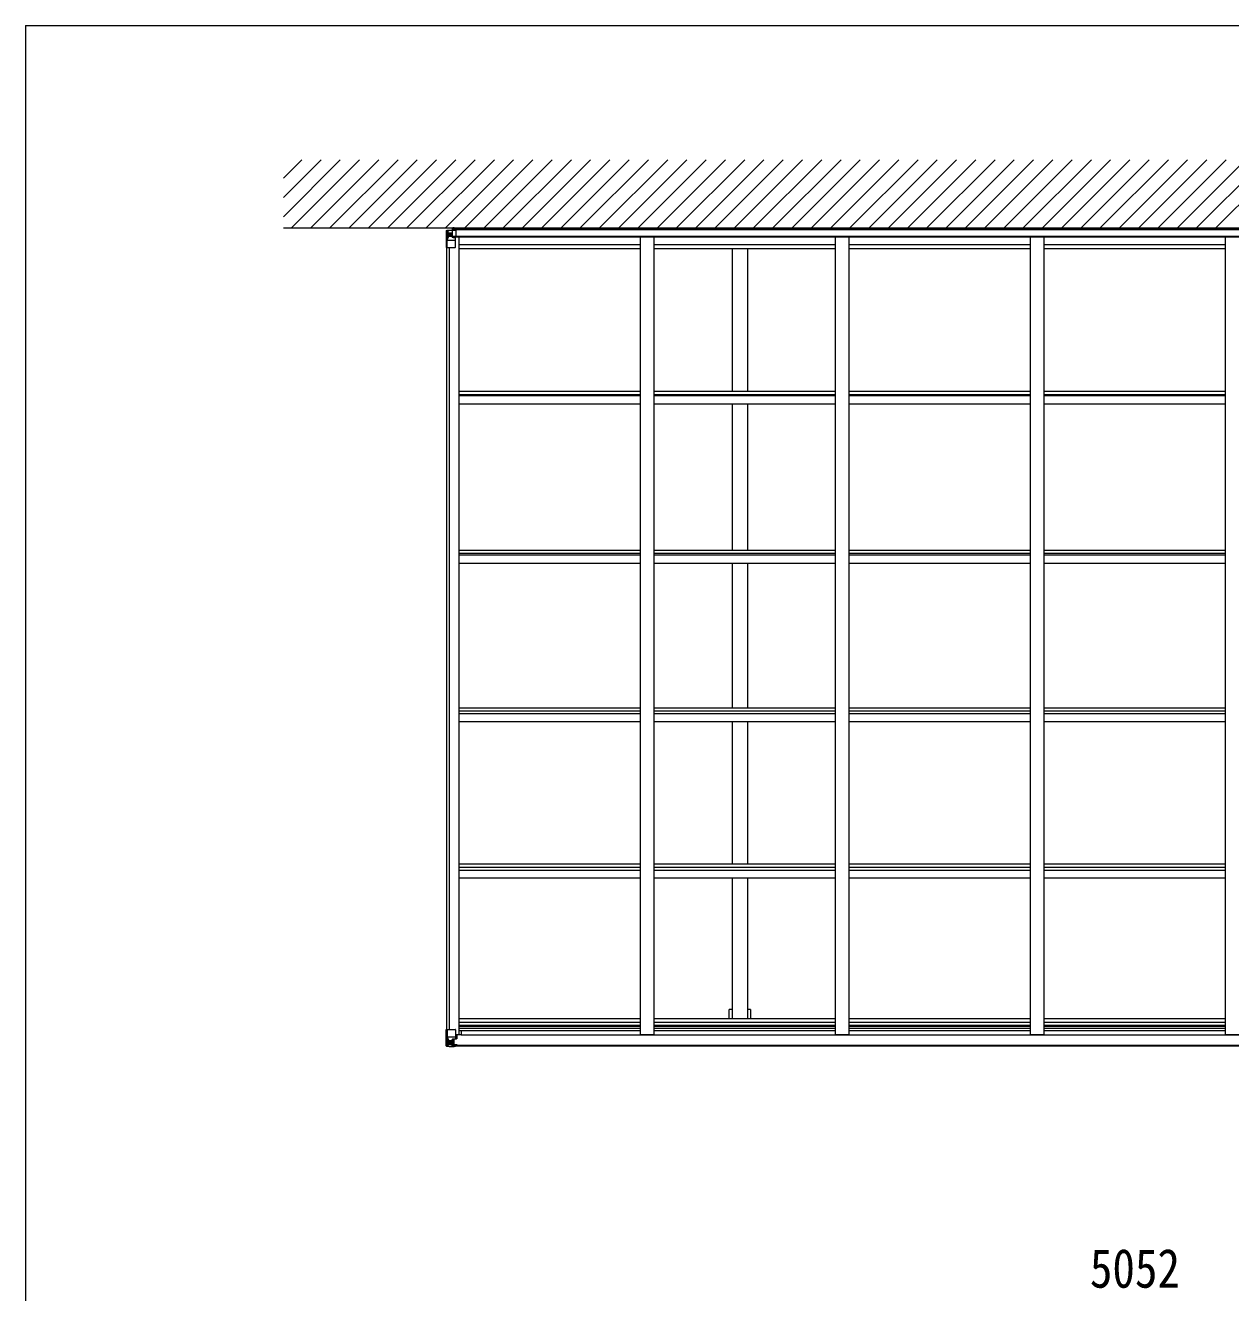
# Model space of a CAD drawing. Units: millimetres at full size; details may follow other scales. Extents: x -8385 to 8479, y -5853 to 5787.
# Drawn here: x -8385 to -3960, y 1134 to 5787 of the extents above; entities that cross this region are included whole.
import ezdxf
from ezdxf.enums import TextEntityAlignment as Align

# ---------------------------------------------------------------- set-up
doc = ezdxf.new("R2010")
doc.units = ezdxf.units.MM
doc.header["$LTSCALE"] = 30
for name, color, linetype, lineweight in [('0-1_本体', 4, 'Continuous', 9), ('0-2_部品', 7, 'Continuous', 9), ('0-A_寸法', 6, 'Continuous', 9), ('0-E_DET2', 7, 'Continuous', 9), ('F-0_240', 7, 'Continuous', 9)]:
    doc.layers.add(name, color=color, linetype=linetype, lineweight=lineweight)
doc.styles.add('ＭＳ ゴシック', font='')
doc.styles.get('ＭＳ ゴシック').set_extended_font_data('MS Gothic')

msp = doc.modelspace()

# ---------------------------------------------------------------- linework, layer by layer
at = {"layer": '0-1_本体'}
for p, q in [((-1819.42, 5037.34), (-6804.42, 5037.34)), ((-1819.42, 5036.04), (-6804.42, 5036.04)), ((-6804.42, 5012.65), (-1819.42, 5012.65)), ((-6804.42, 5010.94), (-1819.42, 5010.94)), ((-6792.92, 2080.51), (-6792.92, 5010.94)), ((-6792.92, 4982.38), (-6126.92, 4982.38)), ((-6126.92, 2080.51), (-6126.92, 5010.94)), ((-6076.92, 2080.51), (-6076.92, 5010.94)), ((-6076.92, 4982.38), (-5410.92, 4982.38)), ((-5410.92, 2080.51), (-5410.92, 5010.94)), ((-5360.92, 2080.51), (-5360.92, 5010.94)), ((-5360.92, 4982.38), (-4694.92, 4982.38)), ((-4694.92, 2080.51), (-4694.92, 5010.94)), ((-4644.92, 2080.51), (-4644.92, 5010.94)), ((-4644.92, 4982.38), (-3978.92, 4982.38)), ((-3978.92, 2080.51), (-3978.92, 5010.94)), ((-6837.92, 2100.02), (-6837.92, 4972.06)), ((-6828.22, 2100.02), (-6828.22, 4972.06)), ((-6792.92, 4967.63), (-6126.92, 4967.63)), ((-6076.92, 4967.63), (-5410.92, 4967.63)), ((-5789.42, 4443.13), (-5789.42, 4967.63)), ((-5734.42, 4967.63), (-5734.42, 4443.13)), ((-5360.92, 4967.63), (-4694.92, 4967.63)), ((-4644.92, 4967.63), (-3978.92, 4967.63)), ((-6126.92, 4443.13), (-6792.92, 4443.13)), ((-6126.92, 4430.11), (-6792.92, 4430.11)), ((-6126.92, 4426.28), (-6792.92, 4426.28)), ((-5410.92, 4443.13), (-6076.92, 4443.13)), ((-5410.92, 4430.11), (-6076.92, 4430.11)), ((-5410.92, 4426.28), (-6076.92, 4426.28)), ((-4694.92, 4443.13), (-5360.92, 4443.13)), ((-4694.92, 4430.11), (-5360.92, 4430.11)), ((-4694.92, 4426.28), (-5360.92, 4426.28)), ((-3978.92, 4443.13), (-4644.92, 4443.13)), ((-3978.92, 4430.11), (-4644.92, 4430.11)), ((-3978.92, 4426.28), (-4644.92, 4426.28)), ((-6126.92, 4396.48), (-6792.92, 4396.48)), ((-5410.92, 4396.48), (-6076.92, 4396.48)), ((-5789.42, 3860.27), (-5789.42, 4396.48)), ((-5734.42, 4396.48), (-5734.42, 3860.27)), ((-4694.92, 4396.48), (-5360.92, 4396.48)), ((-3978.92, 4396.48), (-4644.92, 4396.48)), ((-6792.92, 3860.27), (-6126.92, 3860.27)), ((-6126.92, 3847.29), (-6792.92, 3847.29)), ((-6126.92, 3841.28), (-6792.92, 3841.28)), ((-6076.92, 3860.27), (-5410.92, 3860.27)), ((-5410.92, 3847.29), (-6076.92, 3847.29)), ((-5410.92, 3841.28), (-6076.92, 3841.28)), ((-5360.92, 3860.27), (-4694.92, 3860.27)), ((-4694.92, 3847.29), (-5360.92, 3847.29)), ((-4694.92, 3841.28), (-5360.92, 3841.28)), ((-4644.92, 3860.27), (-3978.92, 3860.27)), ((-3978.92, 3847.29), (-4644.92, 3847.29)), ((-3978.92, 3841.28), (-4644.92, 3841.28)), ((-6126.92, 3811.69), (-6792.92, 3811.69)), ((-5410.92, 3811.69), (-6076.92, 3811.69)), ((-5789.42, 3281.48), (-5789.42, 3811.69)), ((-5734.42, 3811.69), (-5734.42, 3281.48)), ((-4694.92, 3811.69), (-5360.92, 3811.69)), ((-3978.92, 3811.69), (-4644.92, 3811.69)), ((-6792.92, 3281.48), (-6126.92, 3281.48)), ((-6126.92, 3268.55), (-6792.92, 3268.55)), ((-6792.92, 3260.48), (-6126.92, 3260.48)), ((-6076.92, 3281.48), (-5410.92, 3281.48)), ((-5410.92, 3268.55), (-6076.92, 3268.55)), ((-6076.92, 3260.48), (-5410.92, 3260.48)), ((-5360.92, 3281.48), (-4694.92, 3281.48)), ((-4694.92, 3268.55), (-5360.92, 3268.55)), ((-5360.92, 3260.48), (-4694.92, 3260.48)), ((-4644.92, 3281.48), (-3978.92, 3281.48)), ((-3978.92, 3268.55), (-4644.92, 3268.55)), ((-4644.92, 3260.48), (-3978.92, 3260.48)), ((-6792.92, 3231.17), (-6126.92, 3231.17)), ((-6076.92, 3231.17), (-5410.92, 3231.17)), ((-5789.42, 2708.32), (-5789.42, 3231.17)), ((-5734.42, 3231.17), (-5734.42, 2708.32)), ((-5360.92, 3231.17), (-4694.92, 3231.17)), ((-4644.92, 3231.17), (-3978.92, 3231.17)), ((-6792.92, 2708.32), (-6126.92, 2708.32)), ((-6076.92, 2708.32), (-5410.92, 2708.32)), ((-5360.92, 2708.32), (-4694.92, 2708.32)), ((-4644.92, 2708.32), (-3978.92, 2708.32)), ((-6792.92, 2695.48), (-6126.92, 2695.48)), ((-6792.92, 2685.32), (-6126.92, 2685.32)), ((-6792.92, 2656.36), (-6126.92, 2656.36)), ((-6076.92, 2695.48), (-5410.92, 2695.48)), ((-6076.92, 2685.32), (-5410.92, 2685.32)), ((-6076.92, 2656.36), (-5410.92, 2656.36)), ((-5789.42, 2138.98), (-5789.42, 2656.36)), ((-5734.42, 2656.36), (-5734.42, 2138.98)), ((-5360.92, 2695.48), (-4694.92, 2695.48)), ((-5360.92, 2685.32), (-4694.92, 2685.32)), ((-5360.92, 2656.36), (-4694.92, 2656.36)), ((-4644.92, 2695.48), (-3978.92, 2695.48)), ((-4644.92, 2685.32), (-3978.92, 2685.32)), ((-4644.92, 2656.36), (-3978.92, 2656.36)), ((-5789.42, 2172.81), (-5801.42, 2172.81)), ((-5801.42, 2138.98), (-5801.42, 2172.81)), ((-5722.42, 2172.81), (-5734.42, 2172.81)), ((-5722.42, 2172.81), (-5722.42, 2138.98)), ((-6126.92, 2138.98), (-6792.92, 2138.98)), ((-6126.92, 2126.16), (-6792.92, 2126.16)), ((-6126.92, 2114.81), (-6792.92, 2114.81)), ((-6126.92, 2111.03), (-6792.92, 2111.03)), ((-6126.92, 2103.95), (-6792.92, 2103.95)), ((-6126.92, 2094.59), (-6792.92, 2094.59)), ((-6785.42, 2094.59), (-6785.42, 2079.51)), ((-5410.92, 2138.98), (-6076.92, 2138.98)), ((-5410.92, 2126.16), (-6076.92, 2126.16)), ((-5410.92, 2114.81), (-6076.92, 2114.81)), ((-5410.92, 2111.03), (-6076.92, 2111.03)), ((-5410.92, 2103.95), (-6076.92, 2103.95)), ((-5410.92, 2094.59), (-6076.92, 2094.59)), ((-4694.92, 2138.98), (-5360.92, 2138.98)), ((-4694.92, 2126.16), (-5360.92, 2126.16)), ((-4694.92, 2114.81), (-5360.92, 2114.81)), ((-4694.92, 2111.03), (-5360.92, 2111.03)), ((-4694.92, 2103.95), (-5360.92, 2103.95)), ((-4694.92, 2094.59), (-5360.92, 2094.59)), ((-3978.92, 2138.98), (-4644.92, 2138.98)), ((-3978.92, 2126.16), (-4644.92, 2126.16)), ((-3978.92, 2114.81), (-4644.92, 2114.81)), ((-3978.92, 2111.03), (-4644.92, 2111.03)), ((-3978.92, 2103.95), (-4644.92, 2103.95)), ((-3978.92, 2094.59), (-4644.92, 2094.59)), ((-6792.92, 2080.51), (-6805.92, 2080.51)), ((-1838.42, 2079.51), (-6785.42, 2079.51)), ((-6076.92, 2080.51), (-6126.92, 2080.51)), ((-5360.92, 2080.51), (-5410.92, 2080.51)), ((-4644.92, 2080.51), (-4694.92, 2080.51)), ((-3928.92, 2080.51), (-3978.92, 2080.51)), ((-1807.42, 2041.31), (-6816.42, 2041.31)), ((-1807.42, 2039.25), (-6816.42, 2039.25))]:
    msp.add_line(p, q, dxfattribs=at)
at = {"layer": '0-2_部品'}
for p, q in [((-6839.92, 5032.77), (-6839.92, 4972.06)), ((-6838.98, 5033.73), (-6838.98, 5033.78)), ((-6837.07, 5032.72), (-6837.07, 5032.65)), ((-6837.07, 4972.06), (-6837.07, 5032.65)), ((-6833.1, 5029.27), (-6835.84, 5032.94)), ((-6817.92, 5043.34), (-6817.92, 5035.4)), ((-6816.42, 5038.3), (-6817.92, 5038.3)), ((-6817.92, 5035.4), (-6817.92, 5033.04)), ((-6804.42, 5033.79), (-6817.92, 5033.04)), ((-6817.92, 5033.04), (-6817.92, 5012.26)), ((-6816.42, 5043.34), (-6816.42, 5035.56)), ((-6811.42, 5043.34), (-6816.42, 5043.34)), ((-6811.42, 5040.39), (-6816.42, 5040.69)), ((-6816.42, 5035.56), (-6816.42, 5035.56)), ((-6811.42, 5043.34), (-6811.42, 5040.39)), ((-6811.42, 5040.39), (-6811.42, 5039.99)), ((-6804.42, 5039.42), (-6804.42, 5008.63)), ((-6836.53, 4998.95), (-6832.39, 5011.03)), ((-6836.53, 4998.95), (-6829.92, 4998.73)), ((-6832.25, 5025.77), (-6829.92, 5025.83)), ((-6832.25, 5012.29), (-6832.25, 5025.77)), ((-6829.92, 5012.26), (-6832.25, 5012.29)), ((-6829.92, 5025.82), (-6817.92, 5025.82)), ((-6829.92, 5012.26), (-6829.92, 5012.26)), ((-6817.92, 5012.26), (-6829.92, 5012.26)), ((-6829.92, 4998.73), (-6805.92, 4998.73)), ((-6825.4, 5018.62), (-6825.4, 5017.66)), ((-6804.42, 5012.26), (-6817.92, 5012.26)), ((-6817.92, 5012.26), (-6817.92, 5011)), ((-6804.42, 5011.35), (-6817.92, 5011)), ((-6817.92, 5011), (-6817.92, 5008.28)), ((-6804.42, 5008.63), (-6817.92, 5008.28)), ((-6817.09, 5008.07), (-6817.09, 5008.28)), ((-6806.74, 5006.42), (-6817.09, 5008.07)), ((-6814.88, 5008.36), (-6806.74, 5007.05)), ((-6806.74, 5007.05), (-6806.74, 5006.42)), ((-6805.92, 4973.06), (-6805.92, 5006.16)), ((-6839.92, 4972.06), (-6806.92, 4972.06)), ((-6837.07, 2100.02), (-6806.92, 2100.02)), ((-6837.07, 2100.02), (-6837.07, 2039.43)), ((-6805.92, 2099.02), (-6805.92, 2065.92)), ((-6836.53, 2073.13), (-6829.92, 2073.35)), ((-6836.53, 2073.13), (-6832.39, 2061.05)), ((-6829.92, 2059.82), (-6832.25, 2059.79)), ((-6832.25, 2059.79), (-6832.25, 2046.31)), ((-6829.92, 2073.35), (-6805.92, 2073.35)), ((-6829.92, 2059.82), (-6817.92, 2059.82)), ((-6829.92, 2059.82), (-6829.92, 2059.82)), ((-6824.44, 2053.46), (-6824.44, 2054.42)), ((-6816.42, 2059.82), (-6817.92, 2059.82)), ((-6806.74, 2065.66), (-6817.09, 2064.01)), ((-6817.09, 2063.37), (-6806.74, 2065.03)), ((-6817.09, 2064.01), (-6817.09, 2063.37)), ((-6812.42, 2056.22), (-6816.42, 2056.22)), ((-6812.42, 2048.01), (-6816.42, 2048.01)), ((-6812.42, 2064.12), (-6812.42, 2044.38)), ((-6806.74, 2065.03), (-6806.74, 2065.66)), ((-6806.47, 2065.1), (-6802.42, 2065.14)), ((-6785.42, 2080.33), (-6805.92, 2080.33)), ((-6801.42, 2077.02), (-6805.92, 2077.02)), ((-6802.42, 2066.87), (-6801.42, 2066.87)), ((-6801.42, 2065.15), (-6802.42, 2065.14)), ((-6801.42, 2080.33), (-6801.42, 2065.15)), ((-6839.92, 2039.31), (-6839.92, 2039.35)), ((-6838.98, 2038.35), (-6838.98, 2038.31)), ((-6838.98, 2038.3), (-6838.98, 2038.3)), ((-6830.01, 2037.92), (-6837.93, 2038.39)), ((-6837.07, 2039.36), (-6837.07, 2039.43)), ((-6833.1, 2042.81), (-6835.84, 2039.14)), ((-6832.25, 2046.31), (-6829.92, 2046.26)), ((-6829.92, 2046.26), (-6817.92, 2046.26)), ((-6817.92, 2037.13), (-6829.92, 2037.91)), ((-6818.92, 2046.26), (-6817.92, 2046.26)), ((-6816.42, 2046.26), (-6817.92, 2046.26)), ((-6816.42, 2042.72), (-6817.92, 2042.72)), ((-6817.92, 2037.9), (-6811.42, 2037.5)), ((-6811.42, 2036.62), (-6817.92, 2037.02)), ((-6815.92, 2043.08), (-6816.42, 2043.08)), ((-6811.42, 2038.43), (-6816.42, 2038.52)), ((-6816.31, 2044.38), (-6812.42, 2044.38)), ((-6815.92, 2044.18), (-6815.92, 2044.01)), ((-6815.92, 2044.01), (-6815.92, 2043.08)), ((-6815.92, 2044.01), (-6815.92, 2044.01)), ((-6805.92, 2043.92), (-6815.92, 2044.01)), ((-6815.92, 2043.08), (-6815.92, 2042.08)), ((-6807.92, 2042.08), (-6815.92, 2042.08)), ((-6815.92, 2042.08), (-6815.92, 2042.06)), ((-6807.92, 2042.06), (-6815.92, 2042.06)), ((-6812.42, 2044.38), (-6812.42, 2044.15)), ((-6811.42, 2038.43), (-6811.42, 2039.25)), ((-6811.42, 2038.02), (-6811.42, 2038.43)), ((-6811.42, 2038.02), (-6811.42, 2037.5)), ((-6811.42, 2037.5), (-6811.42, 2036.62)), ((-6806.42, 2038.82), (-6806.42, 2039.25)), ((-6806.12, 2038.82), (-6806.42, 2038.82)), ((-6806.12, 2038.82), (-6804.43, 2039.25)), ((-6805.92, 2043.92), (-6805.92, 2042.32)), ((-6805.92, 2042.32), (-6800.92, 2042.32)), ((-6800.92, 2041.31), (-6800.92, 2042.32)), ((-6800.92, 2042.32), (-6799.92, 2042.32)), ((-6799.92, 2044), (-6799.92, 2043.88)), ((-6799.92, 2042.32), (-6799.92, 2043.88)), ((-6799.92, 2042.32), (-6799.92, 2041.31))]:
    msp.add_line(p, q, dxfattribs=at)
for points in [[(-6838.98, 5033.78), (-6829.92, 5034.33), (-6817.92, 5035.06)], [(-6817.92, 5034.95), (-6829.92, 5034.17), (-6837.93, 5033.69)], [(-6804.42, 5036.28), (-6808.02, 5036.06), (-6816.42, 5035.56)], [(-6804.42, 5039.42), (-6806.97, 5039.67), (-6811.42, 5040.04)], [(-6804.42, 5039.32), (-6807.03, 5039.6), (-6811.42, 5039.99)], [(-6826.36, 5020.54), (-6827.32, 5020.54), (-6827.32, 5019.58), (-6826.36, 5019.58)], [(-6824.44, 5021.5), (-6824.44, 5022.46), (-6825.4, 5022.46), (-6825.4, 5021.5)], [(-6825.4, 5017.66), (-6824.44, 5017.66), (-6824.44, 5018.62)], [(-6823.48, 5019.58), (-6822.52, 5019.58), (-6822.52, 5020.54), (-6823.48, 5020.54)], [(-6839.92, 2039.35), (-6839.92, 2100.02), (-6837.07, 2100.02)], [(-6838.98, 2038.3), (-6829.92, 2037.75), (-6817.92, 2037.02), (-6817.92, 2063.11)], [(-6826.36, 2052.5), (-6827.32, 2052.5), (-6827.32, 2051.54), (-6826.36, 2051.54)], [(-6824.44, 2054.42), (-6825.4, 2054.42), (-6825.4, 2053.46)], [(-6825.4, 2050.58), (-6825.4, 2049.62), (-6824.44, 2049.62), (-6824.44, 2050.58)], [(-6823.48, 2051.54), (-6822.52, 2051.54), (-6822.52, 2052.5), (-6823.48, 2052.5)], [(-6811.42, 2038.02), (-6816.42, 2038.02), (-6816.42, 2063.48)], [(-6802.42, 2065.14), (-6802.42, 2066.87), (-6805.92, 2066.89)], [(-6800.92, 2044.05), (-6815.92, 2044.18), (-6815.92, 2044.18)], [(-6815.92, 2043.08), (-6807.92, 2043.08), (-6807.92, 2041.31)], [(-6805.92, 2043.92), (-6805.92, 2043.94), (-6799.92, 2043.88)]]:
    msp.add_lwpolyline(points, dxfattribs=at)
for centre in [(-6824.92, 5020.06), (-6824.92, 2052.02)]:
    msp.add_circle(centre, 5.3, dxfattribs=at)
for centre, radius, start, end in [((-6838.92, 5032.78), 1, 93.50017, 180.00079), ((-6838.92, 5032.77), 0.999, 93.4424, 179.95083), ((-6838.92, 5032.73), 0.999, 93.4424, 179.95083), ((-6837.76, 5046.38), 12.7, 269.24466, 275.10311), ((-6835.79, 5032.77), 1.28, 131.17831, 182.45895), ((-6826.36, 5021.5), 0.96, 270, 0), ((-6826.36, 5018.62), 0.96, 0, 90), ((-6823.48, 5021.5), 0.96, 180, 270), ((-6823.48, 5018.62), 0.96, 90, 180), ((-6816.98, 5009), 0.937, 230.93398, 263.26766), ((-6806.85, 5006.12), 0.937, 2.32209, 83.26766), ((-6806.85, 5005.49), 0.937, 2.32209, 83.26766), ((-6806.92, 4973.06), 1, 270, 0), ((-6806.92, 2099.02), 1, 0, 90), ((-6826.36, 2053.46), 0.96, 270, 0), ((-6826.36, 2050.58), 0.96, 0, 90), ((-6823.48, 2053.46), 0.96, 180, 270), ((-6823.48, 2050.58), 0.96, 90, 180), ((-6816.98, 2063.08), 0.937, 96.73234, 177.67791), ((-6816.98, 2062.44), 0.937, 96.73234, 177.67791), ((-6806.85, 2066.59), 0.937, 276.73234, 357.67791), ((-6806.85, 2065.96), 0.937, 276.73234, 357.67791), ((-6838.92, 2039.35), 0.999, 180.04917, 266.5576), ((-6838.92, 2039.31), 0.999, 180.04917, 266.5576), ((-6838.92, 2039.3), 1, 179.99921, 266.49983), ((-6837.76, 2025.7), 12.7, 84.89689, 90.75534), ((-6835.79, 2039.31), 1.28, 177.54105, 228.82169), ((-6815.92, 2044.51), 0.5, 179.95536, 269.47105), ((-6815.92, 2041.58), 0.5, 89.99891, 179.99891), ((-6815.92, 2041.56), 0.5, 90.00309, 180.00198), ((-6815.9, 2044.69), 0.513, 178.95293, 268.11972), ((-6800.78, 2036.36), 7.69, 83.56574, 91.03001)]:
    msp.add_arc(centre, radius, start, end, dxfattribs=at)
for centre, major_axis, ratio, start_param, end_param in [((-6637.98, 5046.09), (201, 12.36), 0.060933, 3.1373463, 3.1378449), ((-6836.98, 5033.85), (2, 0.12), 0.060933, 3.1378449, 4.2119296), ((-6836.79, 5030.76), (-0.02, 3), 0.466854, 5.5234897, 6.1575023), ((-6835.12, 5025.69), (0.03, 5), 0.573921, 4.7320603, 5.5159136), ((-6774.59, 5038.04), (-43.33, -2.64), 0.005841, 6.018941, 6.2828297), ((-6835.81, 5001.29), (0.85, 2.32), 0.403757, 2.3087461, 3.2744049), ((-6833.65, 5012.32), (0, 3), 0.468246, 4.2703918, 4.7058971), ((-6911.67, 5025.82), (81.75, 0), 0.061163, 0, 0.0007725), ((-6835.81, 2070.79), (0.85, -2.32), 0.403757, 3.0087805, 3.9744392), ((-6833.65, 2059.76), (0, -3), 0.468246, 1.5772882, 2.0127935), ((-6836.98, 2038.23), (2, -0.12), 0.060933, 2.0712557, 3.1453404), ((-6637.98, 2025.99), (201, -12.36), 0.060933, 3.1453404, 3.145839), ((-6836.79, 2041.32), (-0.02, -3), 0.466854, 0.125683, 0.7596956), ((-6835.12, 2046.39), (0.03, -5), 0.573921, 0.7672717, 1.551125), ((-6911.67, 2046.26), (81.75, 0), 0.061163, 6.2824128, 6.2831853)]:
    msp.add_ellipse(centre, major_axis=major_axis, ratio=ratio, start_param=start_param, end_param=end_param, dxfattribs=at)
at = {"layer": '0-E_DET2'}
for p, q in [((-7437.92, 5084.6), (-7229.17, 5293.34)), ((-7437.92, 5155.31), (-7299.88, 5293.34)), ((-7437.92, 5226.02), (-7370.59, 5293.34)), ((-7408.46, 5043.34), (-7158.46, 5293.34)), ((-7337.75, 5043.34), (-7087.75, 5293.34)), ((-7267.03, 5043.34), (-7017.03, 5293.34)), ((-7196.32, 5043.34), (-6946.32, 5293.34)), ((-7125.61, 5043.34), (-6875.61, 5293.34)), ((-7054.9, 5043.34), (-6804.9, 5293.34)), ((-6984.19, 5043.34), (-6734.19, 5293.34)), ((-6913.48, 5043.34), (-6663.48, 5293.34)), ((-6842.77, 5043.34), (-6592.77, 5293.34)), ((-6772.06, 5043.34), (-6522.06, 5293.34)), ((-6701.35, 5043.34), (-6451.35, 5293.34)), ((-6630.64, 5043.34), (-6380.64, 5293.34)), ((-6559.93, 5043.34), (-6309.93, 5293.34)), ((-6489.22, 5043.34), (-6239.22, 5293.34)), ((-6418.51, 5043.34), (-6168.51, 5293.34)), ((-6347.8, 5043.34), (-6097.8, 5293.34)), ((-6277.08, 5043.34), (-6027.08, 5293.34)), ((-6206.37, 5043.34), (-5956.37, 5293.34)), ((-6135.66, 5043.34), (-5885.66, 5293.34)), ((-6064.95, 5043.34), (-5814.95, 5293.34)), ((-5994.24, 5043.34), (-5744.24, 5293.34)), ((-5923.53, 5043.34), (-5673.53, 5293.34)), ((-5852.82, 5043.34), (-5602.82, 5293.34)), ((-5782.11, 5043.34), (-5532.11, 5293.34)), ((-5711.4, 5043.34), (-5461.4, 5293.34)), ((-5640.69, 5043.34), (-5390.69, 5293.34)), ((-5569.98, 5043.34), (-5319.98, 5293.34)), ((-5499.27, 5043.34), (-5249.27, 5293.34)), ((-5428.56, 5043.34), (-5178.56, 5293.34)), ((-5357.85, 5043.34), (-5107.85, 5293.34)), ((-5287.14, 5043.34), (-5037.14, 5293.34)), ((-5216.42, 5043.34), (-4966.42, 5293.34)), ((-5145.71, 5043.34), (-4895.71, 5293.34)), ((-5075, 5043.34), (-4825, 5293.34)), ((-5004.29, 5043.34), (-4754.29, 5293.34)), ((-4933.58, 5043.34), (-4683.58, 5293.34)), ((-4862.87, 5043.34), (-4612.87, 5293.34)), ((-4792.16, 5043.34), (-4542.16, 5293.34)), ((-4721.45, 5043.34), (-4471.45, 5293.34)), ((-4650.74, 5043.34), (-4400.74, 5293.34)), ((-4580.03, 5043.34), (-4330.03, 5293.34)), ((-4509.32, 5043.34), (-4259.32, 5293.34)), ((-4438.61, 5043.34), (-4188.61, 5293.34)), ((-4367.9, 5043.34), (-4117.9, 5293.34)), ((-4297.19, 5043.34), (-4047.19, 5293.34)), ((-4226.48, 5043.34), (-3976.48, 5293.34)), ((-4155.76, 5043.34), (-3905.76, 5293.34)), ((-4085.05, 5043.34), (-3835.05, 5293.34)), ((-4014.34, 5043.34), (-3764.34, 5293.34)), ((-7437.92, 5043.34), (-1185.92, 5043.34))]:
    msp.add_line(p, q, dxfattribs=at)
at = {"layer": 'F-0_240', "color": 5}
for q in [(-8385.45, -5852.66), (8054.55, 5787.34)]:
    msp.add_line((-8385.45, 5787.34), q, dxfattribs=at)

# ---------------------------------------------------------------- texts
at = {"layer": '0-A_寸法', "color": 7, "style": 'ＭＳ ゴシック', "width": 0.85}
msp.add_text('5052', height=143, dxfattribs=at).set_placement((-4476.92, 1108.72), align=Align.BOTTOM_LEFT)

doc.saveas('drawing.dxf')
